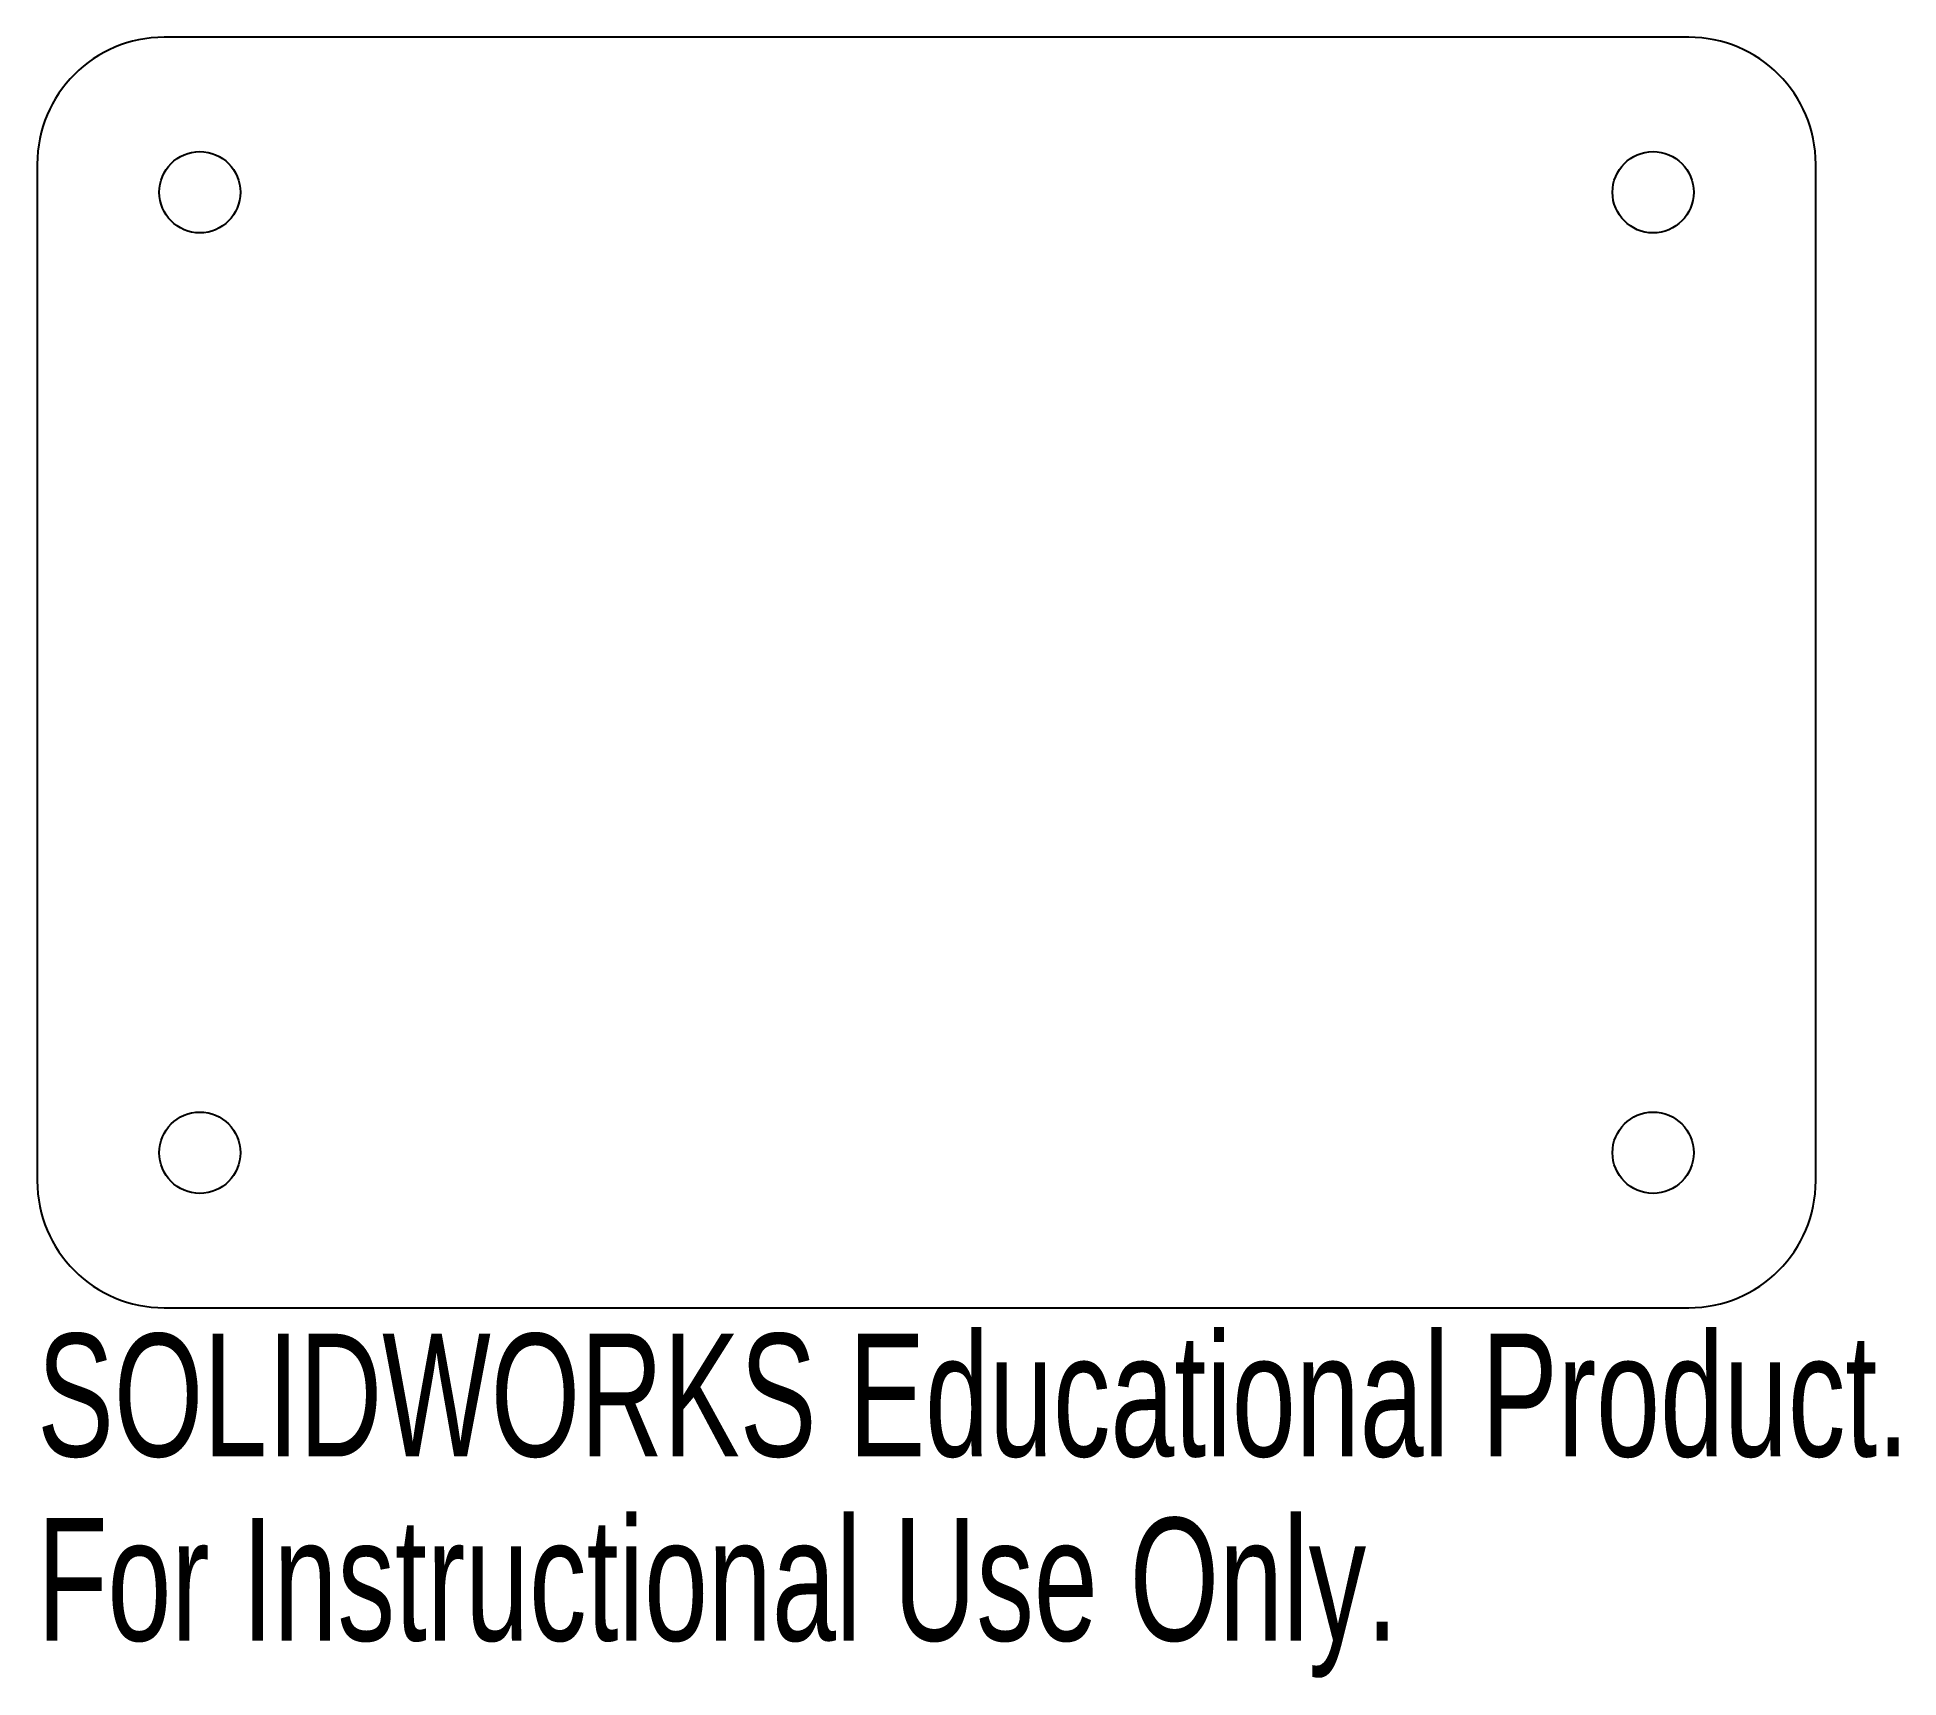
# Model space of a CAD drawing. Header units: millimetres. Extents: x 0 to 73.3, y -64.6 to 0.
import ezdxf

# ---------------------------------------------------------------- set-up
doc = ezdxf.new("R2010")
doc.units = ezdxf.units.MM
doc.styles.add('SLDTEXTSTYLE0', font='TXT', dxfattribs={"width": 0.7})

msp = doc.modelspace()

# ---------------------------------------------------------------- linework, layer by layer
at = {"color": 7, "linetype": 'Continuous', "lineweight": 25}
for p, q in [((65, 0), (5, 0)), ((0, -5), (0, -45)), ((70, -45), (70, -5)), ((5, -50), (65, -50))]:
    msp.add_line(p, q, dxfattribs=at)
for centre in [(6.4, -6.1), (63.6, -6.1), (6.4, -43.9), (63.6, -43.9)]:
    msp.add_circle(centre, 1.6, dxfattribs=at)
for centre, start, end in [((5, -5), 90, 180), ((65, -5), 0, 90), ((5, -45), 180, 270), ((65, -45), 270, 0)]:
    msp.add_arc(centre, 5, start, end, dxfattribs=at)

# ---------------------------------------------------------------- texts
at = {"color": 7, "linetype": 'Continuous', "char_height": 4.83362, "attachment_point": 1, "style": 'SLDTEXTSTYLE0'}
for s, insert in [('SOLIDWORKS Educational Product.', (0, -51.02)), ('For Instructional Use Only.', (0, -58.27))]:
    msp.add_mtext(s, dxfattribs=dict(at, insert=insert))

doc.saveas('drawing.dxf')
